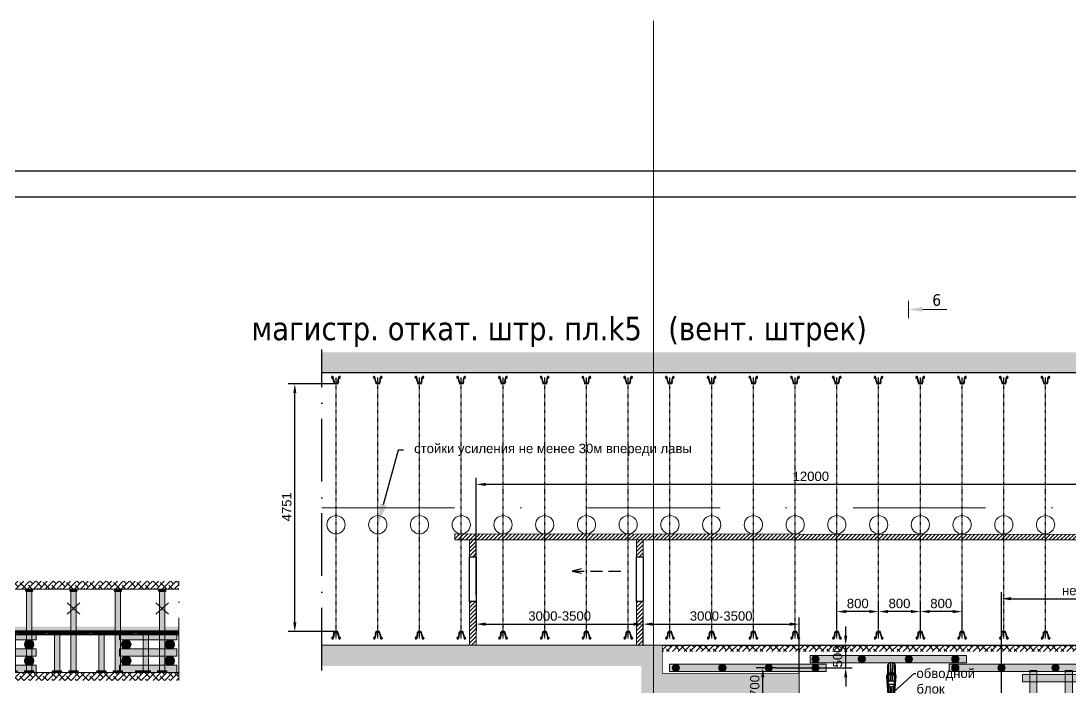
# Model space of a CAD drawing. Header units: inches. Extents: x 523 to 1492, y 69 to 539.
# Drawn here: x 1073.4 to 1274.4, y 411.3 to 539 of the extents above; entities that cross this region are included whole.
import ezdxf
from ezdxf import colors
from ezdxf.entities.mleader import LeaderData, LeaderLine
from ezdxf.math import Vec2, Vec3

# ---------------------------------------------------------------- set-up
doc = ezdxf.new("R2010")
doc.units = ezdxf.units.IN
doc.header["$MEASUREMENT"] = 0
for name, pattern in [('ACAD_ISO10W100', [18, 12, -3, 0, -3]), ('CENTERX2', [4, 2.5, -0.5, 0.5, -0.5]), ('DASHDOTX2', [50.8, 25.4, -12.7, 0, -12.7])]:
    doc.linetypes.add(name, pattern=pattern)
doc.styles.get("Standard").update_dxf_attribs({"font": 'arial.ttf'})
doc.styles.add('стиль', font='tahoma.ttf')
doc.dimstyles.new('ISO-25', dxfattribs={"dimtxt": 2.5, "dimasz": 2.5, "dimexe": 1.25, "dimexo": 0, "dimtad": 1, "dimdec": 0, "dimtxsty": 'Standard', "dimcen": 2.5, "dimadec": 0, "dimazin": 0, "dimtfac": 1, "dimtdec": 0, "dimtmove": 0, "dimatfit": 3, "dimfxl": 0, "dimarcsym": 0})

# ---------------------------------------------------------------- blocks, each defined once
blk = doc.blocks.new('ш.брус 3.0м')
at = {"linetype": 'ByBlock', "lineweight": 15}
blk.add_hatch(color=254, dxfattribs=at).paths.add_polyline_path([(-531.41, -4774.53), (-531.41, -4775.93), (-501.41, -4775.93), (-501.41, -4774.53)])
at = {"color": 7, "linetype": 'ByBlock', "lineweight": 15}
blk.add_lwpolyline([(-531.41, -4775.93), (-501.41, -4775.93), (-501.41, -4774.53), (-531.41, -4774.53)], close=True, dxfattribs=at)
blk.add_lwpolyline([(-531.41, -4774.53), (-531.41, -4775.93), (-501.41, -4775.93), (-501.41, -4774.53), (-531.41, -4774.53)], dxfattribs=at)
blk = doc.blocks.new('S - 140')
at = {"linetype": 'ByBlock', "lineweight": 15}
h = blk.add_hatch(color=7, dxfattribs=at)
edge = h.paths.add_edge_path()
edge.add_arc((1417, -1397), 70, 0, 360)
at = {"color": 7, "linetype": 'ByBlock', "lineweight": 15}
blk.add_circle((1417, -1397), 70, dxfattribs=at)
blk = doc.blocks.new('*D88')
at = {"color": 0, "linetype": 'ByBlock', "lineweight": -2}
for p, q in [((1218.06, 414.99), (1214.3, 414.99)), ((1215.55, 409.84), (1215.55, 413.19)), ((1226.92, 408.04), (1214.3, 408.04))]:
    blk.add_line(p, q, dxfattribs=at)
at = {"color": 0, "linetype": 'ByBlock'}
for points in [[(1215.25, 413.19), (1215.85, 413.19), (1215.55, 414.99)], [(1215.25, 409.84), (1215.85, 409.84), (1215.55, 408.04)]]:
    blk.add_solid(points, dxfattribs=at)
at = {"layer": 'Defpoints', "color": 0, "linetype": 'ByBlock'}
for p in [(1215.55, 414.99), (1218.06, 414.99), (1226.92, 408.04)]:
    blk.add_point(p, dxfattribs=at)
at = {"color": 0, "linetype": 'ByBlock', "lineweight": 15, "insert": (1214.01, 411.52), "char_height": 1.8, "attachment_point": 5, "rotation": 90}
blk.add_mtext('700', dxfattribs=at)
blk = doc.blocks.new('Ш.Брус S 140 - 50')
at = {"linetype": 'ByBlock', "lineweight": 15}
h = blk.add_hatch(color=254, dxfattribs=at)
edge = h.paths.add_edge_path()
edge.add_line((1819.23, -3795.66), (1820.54, -3795.66))
edge.add_arc((1819.89, -3795.91), 0.7, -20.9248, 20.9248, ccw=False)
edge.add_line((1820.54, -3796.16), (1819.23, -3796.16))
edge.add_arc((1819.89, -3795.91), 0.7, 159.0752, 200.9248, ccw=False)
at = {"color": 7, "linetype": 'ByBlock', "lineweight": 15}
for p, q in [((1819.23, -3795.66), (1820.54, -3795.66)), ((1819.23, -3796.16), (1820.54, -3796.16))]:
    blk.add_line(p, q, dxfattribs=at)
for points in [[(1819.89, -3795.91), (1819.71, -3795.78), (1819.41, -3795.73), (1819.26, -3795.66)], [(1819.3, -3796.16), (1819.58, -3796.12), (1819.81, -3795.93), (1819.89, -3795.91), (1820.13, -3795.87), (1820.25, -3795.77), (1820.54, -3795.66)], [(1819.89, -3795.91), (1820.06, -3796.04), (1820.25, -3796.08), (1820.46, -3796.16)]]:
    blk.add_lwpolyline(points, dxfattribs=at)
blk.add_circle((1819.89, -3795.91), 0.148, dxfattribs=at)
for radius, start, end in [(0.7, 159.0752, 200.9248), (0.455, 146.6501, 213.3499), (0.455, 326.6501, 33.3499), (0.7, 339.0752, 20.9248)]:
    blk.add_arc((1819.89, -3795.91), radius, start, end, dxfattribs=at)
blk = doc.blocks.new('Доска S - 180')
at = {"linetype": 'ByBlock', "lineweight": 15}
h = blk.add_hatch(color=254, dxfattribs=at)
edge = h.paths.add_edge_path()
edge.add_line((1818.91, -3796.9), (1820.68, -3796.9))
edge.add_arc((1819.79, -3797.05), 0.9, -9.5941, 9.5941, ccw=False)
edge.add_line((1820.68, -3797.2), (1818.91, -3797.2))
edge.add_arc((1819.79, -3797.05), 0.9, 170.4059, 189.5941, ccw=False)
at = {"color": 7, "linetype": 'ByBlock', "lineweight": 15}
for p, q in [((1818.91, -3796.9), (1820.68, -3796.9)), ((1818.91, -3797.2), (1820.68, -3797.2))]:
    blk.add_line(p, q, dxfattribs=at)
for points in [[(1818.9, -3796.99), (1819.11, -3797.04), (1819.29, -3797.02), (1819.49, -3797.05), (1819.79, -3797.05), (1819.9, -3797.06), (1820.1, -3797.03), (1820.39, -3797.08), (1820.69, -3797.02)], [(1820.22, -3796.9), (1820.12, -3796.94), (1819.95, -3796.97), (1819.86, -3797.02), (1819.79, -3797.05), (1819.66, -3797.07), (1819.55, -3797.1), (1819.34, -3797.09), (1819.21, -3797.15), (1819.06, -3797.2)], [(1819.24, -3796.9), (1819.4, -3796.95), (1819.64, -3796.99), (1819.79, -3797.05), (1819.91, -3797.11), (1820.05, -3797.14), (1820.22, -3797.19)]]:
    blk.add_lwpolyline(points, dxfattribs=at)
blk.add_circle((1819.79, -3797.05), 0.104, dxfattribs=at)
for radius, start, end in [(0.9, 170.4059, 189.5941), (0.751, 168.4807, 191.5193), (0.593, 165.3528, 194.6472), (0.455, 160.7403, 199.2597), (0.302, 150.211, 209.789), (0.302, 330.211, 29.789), (0.455, 340.7403, 19.2597), (0.593, 345.3528, 14.6472), (0.751, 348.4807, 11.5193), (0.9, 350.4059, 9.5941)]:
    blk.add_arc((1819.79, -3797.05), radius, start, end, dxfattribs=at)
blk = doc.blocks.new('Стойка 140-1520')
at = {"linetype": 'ByBlock', "lineweight": 15}
blk.add_hatch(color=22, dxfattribs=at).paths.add_polyline_path([(2000.95, -3768.49), (2002.95, -3768.49), (2002.95, -3798.89), (2000.95, -3798.89)])
at = {"color": 7, "linetype": 'ByBlock', "lineweight": 15}
blk.add_lwpolyline([(2000.95, -3768.49), (2002.95, -3768.49), (2002.95, -3798.89), (2000.95, -3798.89), (2000.95, -3768.49)], dxfattribs=at)
blk = doc.blocks.new('Рама 13.8')
at = {"color": 7}
for p, q in [((23013, 6285), (23009, 6305)), ((23030, 6312), (23015, 6312)), ((23015, 6312), (23030, 6312)), ((23029, 6280), (23019, 6280)), ((23029, 6280), (23019, 6280)), ((23045, 6225), (23035, 6276)), ((23053, 6225), (23037, 6306)), ((23128, 6225), (23144, 6307)), ((23136, 6225), (23146, 6276)), ((23151, 6312), (23166, 6312)), ((23166, 6312), (23151, 6312)), ((23152, 6281), (23162, 6281)), ((23152, 6281), (23162, 6281)), ((23168, 6286), (23172, 6305)), ((23045, 6225), (23056, 6180)), ((23053, 6225), (23061, 6198)), ((23119, 6175), (23062, 6175)), ((23071, 6189), (23091, 6189)), ((23110, 6190), (23091, 6189)), ((23128, 6225), (23121, 6198)), ((23136, 6225), (23125, 6180)), ((23045, 1375), (23056, 1420)), ((23119, 1424), (23062, 1424)), ((23071, 1410), (23091, 1410)), ((23110, 1410), (23091, 1410)), ((23136, 1374), (23125, 1420)), ((23013, 1314), (23009, 1295)), ((23030, 1287), (23015, 1288)), ((23015, 1288), (23030, 1287)), ((23029, 1319), (23019, 1319)), ((23029, 1319), (23019, 1319)), ((23045, 1375), (23035, 1324)), ((23053, 1375), (23037, 1293)), ((23053, 1375), (23061, 1402)), ((23128, 1375), (23121, 1402)), ((23128, 1375), (23144, 1293)), ((23136, 1374), (23146, 1324)), ((23151, 1287), (23166, 1287)), ((23166, 1287), (23151, 1287)), ((23152, 1319), (23162, 1319)), ((23152, 1319), (23162, 1319)), ((23168, 1314), (23172, 1294))]:
    blk.add_line(p, q, dxfattribs=at)
at = {"color": 253, "linetype": 'CENTERX2'}
blk.add_line((23091, 1285), (23091, 6303), dxfattribs=at)
at = {"color": 7}
for centre, radius, start, end in [((23015, 6306), 6, 90.1315, 191.3937), ((23019, 6286), 6, 191.3937, 270.1315), ((23029, 6274), 6, 11.3042, 90.1315), ((23030, 6305), 7, 11.3937, 90.1315), ((23151, 6305), 7, 90.1315, 168.8692), ((23152, 6275), 6, 90.1315, 168.9588), ((23162, 6287), 6, 270.1315, 348.8692), ((23166, 6306), 6, 348.8692, 90.1315), ((23062, 6181), 6, 194.2053, 270.1315), ((23071, 6200), 11, 195.1823, 270.1315), ((23110, 6201), 11, 270.1315, 345.0807), ((23119, 6181), 6, 270.1315, 346.0577), ((23062, 1418), 6, 89.8685, 165.7947), ((23071, 1399), 11, 89.8685, 164.8177), ((23110, 1399), 11, 14.9193, 89.8685), ((23119, 1418), 6, 13.9423, 89.8685), ((23015, 1294), 6, 168.6063, 269.8685), ((23019, 1313), 6, 89.8685, 168.6063), ((23029, 1325), 6, 269.8685, 348.6958), ((23030, 1294), 7, 269.8685, 348.6063), ((23151, 1294), 7, 191.1308, 269.8685), ((23152, 1325), 6, 191.0412, 269.8685), ((23162, 1313), 6, 11.1308, 89.8685), ((23166, 1293), 6, 269.8685, 11.1308)]:
    blk.add_arc(centre, radius, start, end, dxfattribs=at)
blk = doc.blocks.new('*D147')
at = {"color": 0, "linetype": 'ByBlock', "lineweight": -2}
for p, q in [((1133.75, 469.45), (1124.59, 469.45)), ((1125.84, 423.73), (1125.84, 467.65)), ((1133.75, 421.93), (1124.59, 421.93))]:
    blk.add_line(p, q, dxfattribs=at)
at = {"color": 0, "linetype": 'ByBlock'}
for points in [[(1125.54, 467.65), (1126.14, 467.65), (1125.84, 469.45)], [(1125.54, 423.73), (1126.14, 423.73), (1125.84, 421.93)]]:
    blk.add_solid(points, dxfattribs=at)
at = {"layer": 'Defpoints', "color": 0, "linetype": 'ByBlock'}
for p in [(1125.84, 469.45), (1133.75, 469.45), (1133.75, 421.93)]:
    blk.add_point(p, dxfattribs=at)
at = {"color": 0, "linetype": 'ByBlock', "lineweight": 15, "insert": (1124.3, 445.86), "char_height": 1.8, "attachment_point": 5, "rotation": 90}
blk.add_mtext('4751', dxfattribs=at)
blk = doc.blocks.new('*D148')
at = {"color": 0, "linetype": 'ByBlock', "lineweight": -2}
for p, q in [((1245.75, 421.93), (1245.75, 427.03)), ((1253.75, 421.93), (1253.75, 427.03)), ((1251.95, 425.78), (1247.55, 425.78))]:
    blk.add_line(p, q, dxfattribs=at)
at = {"color": 0, "linetype": 'ByBlock'}
for points in [[(1247.55, 426.08), (1247.55, 425.48), (1245.75, 425.78)], [(1251.95, 426.08), (1251.95, 425.48), (1253.75, 425.78)]]:
    blk.add_solid(points, dxfattribs=at)
at = {"layer": 'Defpoints', "color": 0, "linetype": 'ByBlock'}
for p in [(1245.75, 425.78), (1245.75, 421.93), (1253.75, 421.93)]:
    blk.add_point(p, dxfattribs=at)
at = {"color": 0, "linetype": 'ByBlock', "lineweight": 15, "insert": (1249.75, 427.32), "char_height": 1.8, "attachment_point": 5}
blk.add_mtext('800', dxfattribs=at)
blk = doc.blocks.new('*D149')
at = {"color": 0, "linetype": 'ByBlock', "lineweight": -2}
for p, q in [((1237.75, 422.52), (1237.75, 427.03)), ((1245.75, 421.93), (1245.75, 427.03)), ((1243.95, 425.78), (1239.55, 425.78))]:
    blk.add_line(p, q, dxfattribs=at)
at = {"color": 0, "linetype": 'ByBlock'}
for points in [[(1239.55, 426.08), (1239.55, 425.48), (1237.75, 425.78)], [(1243.95, 426.08), (1243.95, 425.48), (1245.75, 425.78)]]:
    blk.add_solid(points, dxfattribs=at)
at = {"layer": 'Defpoints', "color": 0, "linetype": 'ByBlock'}
for p in [(1237.75, 425.78), (1237.75, 422.52), (1245.75, 421.93)]:
    blk.add_point(p, dxfattribs=at)
at = {"color": 0, "linetype": 'ByBlock', "lineweight": 15, "insert": (1241.75, 427.32), "char_height": 1.8, "attachment_point": 5}
blk.add_mtext('800', dxfattribs=at)
blk = doc.blocks.new('*D150')
at = {"color": 0, "linetype": 'ByBlock', "lineweight": -2}
for p, q in [((1229.75, 422.43), (1229.75, 427.03)), ((1237.75, 422.52), (1237.75, 427.03)), ((1235.95, 425.78), (1231.55, 425.78))]:
    blk.add_line(p, q, dxfattribs=at)
at = {"color": 0, "linetype": 'ByBlock'}
for points in [[(1231.55, 426.08), (1231.55, 425.48), (1229.75, 425.78)], [(1235.95, 426.08), (1235.95, 425.48), (1237.75, 425.78)]]:
    blk.add_solid(points, dxfattribs=at)
at = {"layer": 'Defpoints', "color": 0, "linetype": 'ByBlock'}
for p in [(1229.75, 425.78), (1229.75, 422.43), (1237.75, 422.52)]:
    blk.add_point(p, dxfattribs=at)
at = {"color": 0, "linetype": 'ByBlock', "lineweight": 15, "insert": (1233.75, 427.32), "char_height": 1.8, "attachment_point": 5}
blk.add_mtext('800', dxfattribs=at)
blk = doc.blocks.new('*D95')
at = {"color": 0, "linetype": 'ByBlock', "lineweight": -2}
for p, q in [((1231.44, 421.14), (1231.44, 422.94)), ((1222.51, 419.34), (1232.69, 419.34)), ((1231.44, 414.99), (1231.44, 419.34)), ((1218.06, 414.99), (1232.69, 414.99)), ((1231.44, 413.19), (1231.44, 411.39))]:
    blk.add_line(p, q, dxfattribs=at)
at = {"color": 0, "linetype": 'ByBlock'}
for points in [[(1231.14, 421.14), (1231.74, 421.14), (1231.44, 419.34)], [(1231.14, 413.19), (1231.74, 413.19), (1231.44, 414.99)]]:
    blk.add_solid(points, dxfattribs=at)
at = {"layer": 'Defpoints', "color": 0, "linetype": 'ByBlock'}
for p in [(1222.51, 419.34), (1231.44, 419.34), (1218.06, 414.99)]:
    blk.add_point(p, dxfattribs=at)
at = {"color": 0, "linetype": 'ByBlock', "lineweight": 15, "insert": (1229.89, 417.17), "char_height": 1.8, "attachment_point": 5, "rotation": 90}
blk.add_mtext('500', dxfattribs=at)
blk = doc.blocks.new('Руд.стойка 0.14 - 1.1')
at = {"linetype": 'ByBlock', "lineweight": 15}
blk.add_hatch(color=252, dxfattribs=at).paths.add_polyline_path([(2005.72, -1382.26), (2007.12, -1382.26), (2007.12, -1393.26), (2005.72, -1393.26)])
at = {"color": 7, "linetype": 'ByBlock', "lineweight": 15}
for p, q in [((2006.42, -1393.26), (2007.12, -1393.26)), ((2007.12, -1393.26), (2006.42, -1393.26))]:
    blk.add_line(p, q, dxfattribs=at)
blk.add_lwpolyline([(2005.72, -1382.26), (2007.12, -1382.26), (2007.12, -1393.26), (2005.72, -1393.26), (2005.72, -1382.26)], dxfattribs=at)
blk = doc.blocks.new('S - 180')
at = {"linetype": 'ByBlock', "lineweight": 15}
h = blk.add_hatch(color=7, dxfattribs=at)
edge = h.paths.add_edge_path()
edge.add_arc((1788.48, -3673.53), 0.9, 0, 360)
at = {"color": 7, "linetype": 'ByBlock', "lineweight": 15}
blk.add_circle((1788.48, -3673.53), 0.9, dxfattribs=at)
blk = doc.blocks.new('Д.костер 1.1х1.1х0.8')
at = {"color": 7, "linetype": 'ByBlock', "lineweight": 15}
for name, p, rotation in [('Руд.стойка 0.14 - 1.1', (3776.03, -1629.27), 270), ('S - 180', (3028.74, -7673.16), 162.9999999999618), ('Руд.стойка 0.14 - 1.1', (3776.03, -1632.39), 270), ('S - 180', (3028.74, -7676.28), 162.9999999999618), ('Руд.стойка 0.14 - 1.1', (3776.03, -1635.51), 270)]:
    blk.add_blockref(name, p, dxfattribs=dict(at, rotation=rotation))
at = {"color": 7, "linetype": 'ByBlock', "lineweight": 15, "xscale": -1, "rotation": 196.9999999999807}
for p in [(1747.8, -7673.16), (1747.8, -7676.28)]:
    blk.add_blockref('S - 180', p, dxfattribs=at)
blk = doc.blocks.new('Стойка 100 - 690')
at = {"linetype": 'ByBlock', "lineweight": 15}
blk.add_hatch(color=252, dxfattribs=at).paths.add_polyline_path([(1818.2, -3816.39), (1819.2, -3816.39), (1819.2, -3823.29), (1818.2, -3823.29)])
at = {"color": 7, "linetype": 'ByBlock', "lineweight": 15}
blk.add_lwpolyline([(1818.2, -3816.39), (1819.2, -3816.39), (1819.2, -3823.29), (1818.2, -3823.29), (1818.2, -3816.39)], dxfattribs=at)
blk = doc.blocks.new('Ш.Брус 1.1м')
at = {"linetype": 'ByBlock', "lineweight": 15}
blk.add_hatch(color=253, dxfattribs=at).paths.add_polyline_path([(1947.3, -3883.72), (1958.61, -3883.72), (1958.61, -3884.22), (1947.3, -3884.22)])
at = {"color": 7, "linetype": 'ByBlock', "lineweight": 15}
blk.add_lwpolyline([(1947.3, -3883.72), (1958.61, -3883.72), (1958.61, -3884.22), (1947.3, -3884.22)], close=True, dxfattribs=at)
for points in [[(1947.3, -3883.84), (1947.84, -3883.83), (1949.44, -3883.82), (1952.87, -3883.96), (1956.1, -3883.76), (1958.27, -3883.87), (1958.61, -3883.88)], [(1947.3, -3884.03), (1947.84, -3884.03), (1949.44, -3884.01), (1952.87, -3884.15), (1956.1, -3883.96), (1958.27, -3884.07), (1958.61, -3884.08)]]:
    blk.add_open_spline(points, degree=3, knots=[0, 0, 0, 0, 1.604, 4.82107, 10.284551, 11.308034, 11.308034, 11.308034, 11.308034], dxfattribs=at)
blk = doc.blocks.new('Дорожка')
at = {"color": 7, "linetype": 'ByBlock', "lineweight": 15}
for name, p in [('Ш.Брус 1.1м', (0, 0)), ('Доска S - 180', (128.66, -86.52)), ('Стойка 100 - 690', (130.01, -67.83)), ('Доска S - 180', (130.49, -86.52)), ('Доска S - 180', (132.29, -86.52)), ('Доска S - 180', (134.11, -86.52)), ('Доска S - 180', (135.94, -86.52)), ('Доска S - 180', (137.76, -86.52)), ('Стойка 100 - 690', (138.51, -67.83)), ('Доска S - 180', (128.91, -94.22)), ('Доска S - 180', (137.41, -94.22))]:
    blk.add_blockref(name, p, dxfattribs=at)
blk = doc.blocks.new('Костер 1.1х1.1м')
at = {"color": 7, "linetype": 'ByBlock', "lineweight": 15, "xscale": -1}
blk.add_blockref('Руд.стойка 0.14 - 1.1', (3966.37, -11.19), dxfattribs=at)
at = {"color": 7, "linetype": 'ByBlock', "lineweight": 15}
blk.add_blockref('Руд.стойка 0.14 - 1.1', (-39.67, -11.19), dxfattribs=at)
at = {"color": 7, "linetype": 'ByBlock', "lineweight": 15, "rotation": 90}
blk.add_blockref('Руд.стойка 0.14 - 1.1', (575.59, -3401.37), dxfattribs=at)
at = {"color": 7, "linetype": 'ByBlock', "lineweight": 15, "xscale": -1, "rotation": 90}
blk.add_blockref('Руд.стойка 0.14 - 1.1', (575.59, 603.47), dxfattribs=at)
blk = doc.blocks.new('*D268')
at = {"color": 0, "linetype": 'ByBlock', "lineweight": -2}
for p, q in [((1261.32, 378.27), (1261.32, 429.5)), ((1298.91, 419.3), (1298.91, 429.5)), ((1263.12, 428.25), (1297.11, 428.25))]:
    blk.add_line(p, q, dxfattribs=at)
at = {"color": 0, "linetype": 'ByBlock'}
for points in [[(1263.12, 428.55), (1263.12, 427.95), (1261.32, 428.25)], [(1297.11, 428.55), (1297.11, 427.95), (1298.91, 428.25)]]:
    blk.add_solid(points, dxfattribs=at)
at = {"layer": 'Defpoints', "color": 0, "linetype": 'ByBlock'}
for p in [(1298.91, 428.25), (1298.91, 419.3), (1261.32, 378.27)]:
    blk.add_point(p, dxfattribs=at)
at = {"color": 0, "linetype": 'ByBlock', "lineweight": 15, "insert": (1280.11, 429.81), "char_height": 1.8, "attachment_point": 5}
blk.add_mtext('не более 6м', dxfattribs=at)
blk = doc.blocks.new('Блок-стойка')
h = blk.add_hatch()
h.set_pattern_fill('ANSI31', color=256, style=0)
edge = h.paths.add_edge_path()
edge.add_spline(control_points=[(70.52, 262.88), (70.54, 262.94), (70.56, 262.99), (70.65, 263.12), (70.73, 263.17), (70.94, 263.28), (71.08, 263.32), (71.39, 263.35), (71.55, 263.34), (71.85, 263.28), (71.99, 263.22), (72.15, 263.1), (72.19, 263.05), (72.24, 262.96), (72.25, 262.93), (72.26, 262.9)], knot_values=[3.285465, 3.285465, 3.285465, 3.285465, 3.542881, 3.542881, 3.96619, 3.96619, 4.539398, 4.539398, 5.140642, 5.140642, 5.741886, 5.741886, 6.028786, 6.028786, 6.171814, 6.171814, 6.171814, 6.171814], degree=3, periodic=0)
edge.add_spline(control_points=[(72.26, 262.9), (72.27, 263.05), (72.25, 263.12), (72.19, 263.23), (72.15, 263.28), (71.99, 263.4), (71.85, 263.46), (71.55, 263.52), (71.39, 263.53), (71.08, 263.5), (70.94, 263.46), (70.73, 263.35), (70.65, 263.3), (70.55, 263.15), (70.51, 263.07), (70.52, 262.88)], knot_values=[3.144078, 3.144078, 3.144078, 3.144078, 3.428492, 3.428492, 3.715392, 3.715392, 4.316636, 4.316636, 4.91788, 4.91788, 5.491089, 5.491089, 5.914398, 5.914398, 6.283185, 6.283185, 6.283185, 6.283185], degree=3, periodic=0)
h = blk.add_hatch()
h.set_pattern_fill('ANSI31', color=256, style=0)
h.paths.add_polyline_path([(71.73, 259.39), (71.93, 261.4), (71.99, 261.44), (72.06, 261.51), (72.08, 261.57), (72.09, 261.6), (72.09, 261.63), (72.09, 262.8), (72.08, 262.88), (72.03, 262.95), (71.96, 263.01), (71.93, 263.03), (71.87, 263.06), (71.77, 263.11), (71.67, 263.13), (71.57, 263.15), (71.46, 263.16), (71.32, 263.16), (71.22, 263.15), (71.06, 263.12), (70.93, 263.07), (70.86, 263.03), (70.79, 262.98), (70.74, 262.92), (70.71, 262.88), (70.69, 262.8), (70.69, 261.63), (70.7, 261.57), (70.74, 261.5), (70.82, 261.42), (70.98, 259.39), (70.8, 259.39), (70.51, 262.8), (70.53, 262.9), (70.55, 262.95), (70.57, 263), (70.6, 263.04), (70.65, 263.1), (70.72, 263.15), (70.78, 263.2), (70.86, 263.24), (70.92, 263.26), (70.98, 263.28), (71.04, 263.3), (71.11, 263.31), (71.16, 263.32), (71.22, 263.33), (71.27, 263.34), (71.31, 263.34), (71.39, 263.34), (71.47, 263.34), (71.52, 263.34), (71.58, 263.33), (71.64, 263.32), (71.7, 263.31), (71.75, 263.3), (71.81, 263.28), (71.86, 263.27), (71.9, 263.25), (71.97, 263.22), (72.02, 263.19), (72.06, 263.17), (72.09, 263.14), (72.14, 263.1), (72.17, 263.06), (72.19, 263.05), (72.21, 263.01), (72.24, 262.96), (72.25, 262.93), (72.27, 262.86), (72.27, 262.8), (72.25, 262.72), (72.21, 262.33), (72.18, 262.04), (72.13, 261.51), (72.03, 260.44), (71.97, 259.91), (71.92, 259.39)])
for points in [[(70.69, 263.32), (70.69, 265.07)], [(72.09, 265.07), (72.09, 263.32)], [(71.73, 259.39), (71.93, 261.4), (71.99, 261.44), (72.06, 261.51), (72.08, 261.57), (72.09, 261.6), (72.09, 261.63), (72.09, 262.8), (72.08, 262.88), (72.03, 262.95), (71.96, 263.01), (71.93, 263.03), (71.87, 263.06), (71.77, 263.11), (71.67, 263.13), (71.57, 263.15), (71.46, 263.16), (71.32, 263.16), (71.22, 263.15), (71.06, 263.12), (70.93, 263.07), (70.86, 263.03), (70.79, 262.98), (70.74, 262.92), (70.71, 262.88), (70.69, 262.8), (70.69, 261.63), (70.7, 261.57), (70.74, 261.5), (70.82, 261.42), (70.82, 261.42), (70.98, 259.39), (70.8, 259.39), (70.51, 262.8), (70.53, 262.9), (70.55, 262.95), (70.57, 263), (70.6, 263.04), (70.65, 263.1), (70.72, 263.15), (70.78, 263.2), (70.86, 263.24), (70.92, 263.26), (70.98, 263.28), (71.04, 263.3), (71.11, 263.31), (71.16, 263.32), (71.22, 263.33), (71.27, 263.34), (71.31, 263.34), (71.39, 263.34), (71.47, 263.34), (71.52, 263.34), (71.58, 263.33), (71.64, 263.32), (71.7, 263.31), (71.75, 263.3), (71.81, 263.28), (71.86, 263.27), (71.9, 263.25), (71.97, 263.22), (72.02, 263.19), (72.06, 263.17), (72.09, 263.14), (72.14, 263.1), (72.17, 263.06), (72.19, 263.05), (72.21, 263.01), (72.24, 262.96), (72.25, 262.93), (72.27, 262.86), (72.27, 262.8), (72.25, 262.72), (72.21, 262.33), (72.18, 262.04), (72.13, 261.51), (72.03, 260.44), (71.97, 259.91), (71.92, 259.39), (71.73, 259.39)], [(70.69, 261.63), (70.69, 262.8)], [(72.09, 262.8), (72.09, 261.63)], [(70.98, 256.99), (70.98, 260.99), (71.17, 260.99), (71.25, 260.55), (71.25, 260.55), (71.45, 260.55), (71.45, 260.55), (71.45, 260.55), (71.55, 260.99), (71.73, 260.99), (71.73, 256.99), (71.55, 256.99), (71.45, 257.49), (71.45, 257.49), (71.45, 257.49), (71.25, 257.49), (71.25, 257.49), (71.25, 257.49), (71.17, 256.99), (70.98, 256.99), (70.98, 260.99)]]:
    blk.add_lwpolyline(points)
for points in [[(71.25, 257.49), (71.45, 257.49), (71.45, 260.55), (71.25, 260.55)], [(70.8, 259.19), (70.7, 259.19), (70.7, 258.8), (70.8, 258.8)], [(70.98, 259.39), (70.8, 259.39), (70.8, 258.6), (70.98, 258.6)], [(71.73, 259.39), (71.92, 259.39), (71.92, 258.6), (71.73, 258.6)], [(71.92, 259.19), (72.02, 259.19), (72.02, 258.8), (71.92, 258.8)]]:
    blk.add_lwpolyline(points, close=True)
for centre in [(71.39, 265.07), (71.39, 262.8)]:
    blk.add_ellipse(centre, major_axis=(-0.7, 0), ratio=0.516577, start_param=3.141593, end_param=6.283185)
blk.add_ellipse((71.39, 261.63), major_axis=(-0.7, 0), ratio=0.516577)
for points, knots in [([(72.26, 262.9), (72.27, 263.05), (72.25, 263.12), (72.19, 263.23), (72.15, 263.28), (71.99, 263.4), (71.85, 263.46), (71.55, 263.52), (71.39, 263.53), (71.08, 263.5), (70.94, 263.46), (70.73, 263.35), (70.65, 263.3), (70.55, 263.15), (70.51, 263.07), (70.52, 262.88)], [3.141593, 3.141593, 3.141593, 3.141593, 3.428492, 3.428492, 3.715392, 3.715392, 4.316636, 4.316636, 4.91788, 4.91788, 5.491089, 5.491089, 5.914398, 5.914398, 6.283185, 6.283185, 6.283185, 6.283185]), ([(70.83, 265.28), (70.83, 265.06), (70.84, 264.58), (70.86, 263.96), (70.86, 263.56), (70.86, 263.42)], [0, 0, 0, 0, 0.670084, 1.435627, 1.86206, 1.86206, 1.86206, 1.86206]), ([(71.19, 265.41), (71.19, 265.19), (71.2, 264.71), (71.22, 264.08), (71.22, 263.67), (71.22, 263.51)], [0, 0, 0, 0, 0.670084, 1.435627, 1.899466, 1.899466, 1.899466, 1.899466]), ([(71.6, 265.41), (71.6, 265.19), (71.59, 264.71), (71.56, 264.08), (71.57, 263.67), (71.57, 263.51)], [0, 0, 0, 0, 0.670084, 1.435627, 1.899481, 1.899481, 1.899481, 1.899481]), ([(71.96, 265.28), (71.96, 265.06), (71.95, 264.58), (71.93, 263.96), (71.93, 263.56), (71.93, 263.42)], [0, 0, 0, 0, 0.670084, 1.435627, 1.861745, 1.861745, 1.861745, 1.861745]), ([(72.27, 262.8), (72.27, 262.87), (72.25, 262.94), (72.19, 263.05), (72.15, 263.1), (71.99, 263.22), (71.85, 263.28), (71.55, 263.34), (71.39, 263.35), (71.08, 263.32), (70.94, 263.28), (70.73, 263.17), (70.65, 263.12), (70.55, 262.97), (70.51, 262.89), (70.51, 262.8)], [3.141593, 3.141593, 3.141593, 3.141593, 3.428492, 3.428492, 3.715392, 3.715392, 4.316636, 4.316636, 4.91788, 4.91788, 5.491089, 5.491089, 5.914398, 5.914398, 6.283185, 6.283185, 6.283185, 6.283185]), ([(70.86, 263.03), (70.86, 262.97), (70.86, 262.59), (70.88, 262.21), (70.89, 261.88)], [2.2452, 2.2452, 2.2452, 2.2452, 2.429071, 3.397419, 3.397419, 3.397419, 3.397419]), ([(71.22, 263.15), (71.22, 263.09), (71.22, 262.71), (71.24, 262.32), (71.26, 261.99)], [2.260878, 2.260878, 2.260878, 2.260878, 2.429071, 3.426704, 3.426704, 3.426704, 3.426704]), ([(71.57, 263.15), (71.57, 263.09), (71.56, 262.71), (71.55, 262.32), (71.53, 261.99)], [2.260878, 2.260878, 2.260878, 2.260878, 2.429071, 3.426704, 3.426704, 3.426704, 3.426704]), ([(71.93, 263.03), (71.93, 262.97), (71.93, 262.59), (71.91, 262.21), (71.9, 261.88)], [2.2452, 2.2452, 2.2452, 2.2452, 2.429071, 3.397419, 3.397419, 3.397419, 3.397419])]:
    blk.add_open_spline(points, degree=3, knots=knots)
blk = doc.blocks.new('*D316')
at = {"color": 0, "linetype": 'ByBlock', "lineweight": -2}
for p, q in [((156.76, 91.14), (156.76, 92.54)), ((186.68, 81.86), (186.68, 92.54)), ((158.56, 91.29), (184.88, 91.29))]:
    blk.add_line(p, q, dxfattribs=at)
at = {"color": 0, "linetype": 'ByBlock'}
for points in [[(158.56, 91.59), (158.56, 90.99), (156.76, 91.29)], [(184.88, 91.59), (184.88, 90.99), (186.68, 91.29)]]:
    blk.add_solid(points, dxfattribs=at)
at = {"layer": 'Defpoints', "color": 0, "linetype": 'ByBlock'}
for p in [(156.76, 91.14), (186.68, 91.29), (186.68, 81.86)]:
    blk.add_point(p, dxfattribs=at)
at = {"color": 0, "linetype": 'ByBlock', "lineweight": 15, "insert": (171.72, 92.84), "char_height": 1.8, "attachment_point": 5}
blk.add_mtext('3000-3500', dxfattribs=at)
blk = doc.blocks.new('*D317')
at = {"color": 0, "linetype": 'ByBlock', "lineweight": -2}
for p, q in [((124.76, 96.86), (124.76, 119.32)), ((253.05, 107.43), (253.05, 119.32)), ((251.25, 118.07), (126.56, 118.07))]:
    blk.add_line(p, q, dxfattribs=at)
at = {"color": 0, "linetype": 'ByBlock'}
for points in [[(126.56, 118.37), (126.56, 117.77), (124.76, 118.07)], [(251.25, 118.37), (251.25, 117.77), (253.05, 118.07)]]:
    blk.add_solid(points, dxfattribs=at)
at = {"layer": 'Defpoints', "color": 0, "linetype": 'ByBlock'}
for p in [(124.76, 118.07), (253.05, 107.43), (124.76, 96.86)]:
    blk.add_point(p, dxfattribs=at)
at = {"color": 0, "linetype": 'ByBlock', "lineweight": 15, "insert": (188.9, 119.61), "char_height": 1.8, "attachment_point": 5}
blk.add_mtext('12000', dxfattribs=at)
blk = doc.blocks.new('*D315')
at = {"color": 0, "linetype": 'ByBlock', "lineweight": -2}
for p, q in [((124.76, 96.54), (124.76, 90.04)), ((156.76, 87.26), (156.76, 92.54)), ((126.56, 91.29), (154.96, 91.29))]:
    blk.add_line(p, q, dxfattribs=at)
at = {"color": 0, "linetype": 'ByBlock'}
for points in [[(126.56, 91.59), (126.56, 90.99), (124.76, 91.29)], [(154.96, 91.59), (154.96, 90.99), (156.76, 91.29)]]:
    blk.add_solid(points, dxfattribs=at)
at = {"layer": 'Defpoints', "color": 0, "linetype": 'ByBlock'}
for p in [(124.76, 96.54), (156.76, 91.29), (156.76, 87.26)]:
    blk.add_point(p, dxfattribs=at)
at = {"color": 0, "linetype": 'ByBlock', "lineweight": 15, "insert": (140.76, 92.84), "char_height": 1.8, "attachment_point": 5}
blk.add_mtext('3000-3500', dxfattribs=at)
blk = doc.blocks.new('т-ш')
h = blk.add_hatch()
h.set_pattern_fill('ANSI31', color=22, scale=4.3)
h.paths.add_polyline_path([(264.216, 139.521), (263.054, 139.521), (263.054, 87.265), (264.216, 87.265)])
h = blk.add_hatch()
h.set_pattern_fill('ANSI31', color=22, scale=4.3)
h.paths.add_polyline_path([(253.048, 107.434), (253.048, 108.479), (120.664, 108.588), (120.664, 107.426)])
h = blk.add_hatch()
h.set_pattern_fill('ANSI31', color=22, scale=4.3)
h.paths.add_polyline_path([(124.76, 107.426), (123.487, 107.426), (123.487, 104.214), (124.76, 104.214)])
h = blk.add_hatch()
h.set_pattern_fill('ANSI31', color=22, scale=4.3)
h.paths.add_polyline_path([(156.76, 107.426), (155.487, 107.426), (155.487, 104.214), (156.76, 104.214)])
h = blk.add_hatch()
h.set_pattern_fill('ANSI31', color=22, scale=4.3)
h.paths.add_polyline_path([(123.487, 87.263), (124.76, 87.263), (124.76, 95.642), (123.487, 95.642)])
h = blk.add_hatch()
h.set_pattern_fill('ANSI31', color=22, scale=4.3)
h.paths.add_polyline_path([(156.76, 95.642), (155.487, 95.642), (155.487, 87.263), (156.76, 87.263)])
at = {"color": 22}
for points in [[(264.216, 139.521), (263.054, 139.521), (263.054, 87.265), (264.216, 87.265)], [(123.487, 104.214), (124.76, 104.214), (124.76, 95.642), (123.487, 95.642)], [(155.487, 104.214), (156.76, 104.214), (156.76, 95.642), (155.487, 95.642)]]:
    blk.add_lwpolyline(points, close=True, dxfattribs=at)
at = {"color": 22, "linetype": 'ByBlock', "lineweight": 15}
for points in [[(253.048, 107.434), (253.048, 108.479), (120.664, 108.588), (120.664, 107.426)], [(124.76, 107.426), (123.487, 107.426), (123.487, 87.262), (124.76, 87.261)], [(156.76, 107.426), (155.487, 107.426), (155.487, 87.262), (156.76, 87.261)]]:
    blk.add_lwpolyline(points, close=True, dxfattribs=at)
at = {"color": 7, "linetype": 'ByBlock', "lineweight": 15}
for centre in [(265.965, 129.485), (265.965, 119.87), (265.897, 110.339), (265.965, 97.623)]:
    blk.add_circle(centre, 1.749, dxfattribs=at)
for base, p1, p2, text, picture, middle in [((124.76, 118.071), (253.048, 107.434), (124.76, 96.863), '12000', '*D317', (188.904, 119.615)), ((186.678, 91.293), (156.76, 91.135), (186.678, 81.858), '3000-3500', '*D316', (171.719, 92.838))]:
    dim = blk.add_linear_dim(base=base, p1=p1, p2=p2, text=text, dimstyle='ISO-25', override={"dimtxt": 1.8, "dimasz": 1.8, "dimlfac": 100, "dimrnd": 0.05, "dimfxl": 1.25}, dxfattribs=at)
    dim.commit()
    dim.dimension.update_dxf_attribs({"geometry": picture, "text_midpoint": middle})
dim = blk.add_linear_dim(base=(156.76, 91.293), p1=(124.76, 96.538), p2=(156.76, 87.261), text='3000-3500', dimstyle='ISO-25', override={"dimtxt": 1.8, "dimasz": 1.8, "dimlfac": 100, "dimrnd": 0.05, "dimfxl": 1.25}, dxfattribs=at)
dim.commit()
dim.dimension.update_dxf_attribs({"geometry": '*D315', "text_midpoint": (140.76, 91.293), "dimtype": 128})

msp = doc.modelspace()

# ---------------------------------------------------------------- hatches: boundary and pattern name
at = {"linetype": 'ByBlock', "lineweight": 15}
h = msp.add_hatch(dxfattribs=at)
h.set_pattern_fill('ANSI38', scale=0.25, style=0)
h.set_pattern_definition([(45, (-970.1902, 4305.51675), (-0.56126601, 0.56126601), []), (135, (-970.1902, 4305.51675), (-1.68379802, 0.56126601), [1.984375, -1.190625])])
h.paths.add_polyline_path([(998.809, 423.6), (998.809, 412.6), (1103.583, 412.6), (1103.583, 431.6), (1022.26, 431.6), (1020.639, 427.725), (1021.008, 426.45), (1020.172, 424.689), (1020.212, 423.6)])
h.paths.add_polyline_path([(998.809, 422.1), (998.809, 414.1), (1103.583, 414.1), (1103.583, 430.1), (1023.258, 430.1), (1022.227, 427.634), (1022.607, 426.32), (1021.684, 424.377), (1021.738, 422.901), (1021.115, 422.1)])
h = msp.add_hatch()
h.set_pattern_fill('ANSI38', color=256, scale=3, style=0)
h.paths.add_polyline_path([(1103.583, 422.1), (1103.583, 422.901), (1021.738, 422.901), (1021.115, 422.1)])
msp.add_hatch(color=253, dxfattribs=at).paths.add_polyline_path([(1095.861, 421.8), (1103.583, 421.8), (1103.583, 421.3), (1095.861, 421.3)])
h = msp.add_hatch(dxfattribs=at)
h.set_pattern_fill('ANSI38', scale=0.25, style=0)
h.set_pattern_definition([(45, (-246.78715, 3958.27745), (-0.561266, 0.561266), []), (135, (-246.78715, 3958.27745), (-1.68379802, 0.561266), [1.984375, -1.190625])])
h.paths.add_polyline_path([(1222.515, 418.116), (1222.515, 419.344), (1196.267, 419.344), (1196.267, 418.116)])
h = msp.add_hatch(dxfattribs=at)
h.set_pattern_fill('ANSI38', scale=0.25, style=0)
h.set_pattern_definition([(45, (-220.53956, 3958.27745), (-0.561266, 0.561266), []), (135, (-220.53956, 3958.27745), (-1.68379802, 0.561266), [1.984375, -1.190625])])
h.paths.add_polyline_path([(1370.528, 418.116), (1370.528, 419.344), (1222.515, 419.344), (1222.515, 418.116)])

# ---------------------------------------------------------------- linework, layer by layer
at = {"color": 252, "linetype": 'ByBlock', "lineweight": 15}
msp.add_line((1194.606, 69.4), (1194.606, 538.961), dxfattribs=at)
for p, q in [((522.698, 510.268), (1491.606, 510.268)), ((542.698, 505.268), (1486.606, 505.268)), ((1021.115, 422.1), (1103.583, 422.1))]:
    msp.add_line(p, q)
at = {"color": 7, "linetype": 'ByBlock', "lineweight": 15}
for p, q in [((1243.459, 482.03), (1243.459, 485.351)), ((1246.159, 483.691), (1250.811, 483.691)), ((1131.049, 419.344), (1370.528, 419.344))]:
    msp.add_line(p, q, dxfattribs=at)
at = {"color": 7, "linetype": 'ACAD_ISO10W100'}
msp.add_line((1131.049, 414.508), (1131.049, 475.998), dxfattribs=at)
at = {"color": 7, "linetype": 'ByBlock', "lineweight": 30}
msp.add_line((1131.049, 471.601), (1370.528, 471.601), dxfattribs=at)
at = {"color": 7, "linetype": 'DASHDOTX2', "lineweight": 15}
msp.add_line((1131.049, 445.633), (1370.528, 445.633), dxfattribs=at)
at = {"color": 5}
for p, q in [((1179.003, 433.531), (1181.329, 433.531)), ((1182.492, 433.531), (1184.818, 433.531)), ((1185.981, 433.531), (1188.307, 433.531))]:
    msp.add_line(p, q, dxfattribs=at)
at = {"color": 7, "linetype": 'ACAD_ISO10W100', "lineweight": 15}
msp.add_line((1103.583, 412.6), (1103.583, 431.6), dxfattribs=at)
at = {"color": 253, "linetype": 'ByBlock', "lineweight": 15}
for points, const_width in [([(1131.049, 473.59), (1370.528, 473.59)], 3.765), ([(1131.049, 417.344), (1194.267, 417.342), (1194.267, 411.938), (1222.528, 411.938)], 4), ([(1218.01, 413.938), (1218.015, 366.885), (1226.967, 366.885), (1226.967, 350.986)], 9)]:
    msp.add_lwpolyline(points, dxfattribs=dict(at, const_width=const_width))
at = {"color": 5}
msp.add_lwpolyline([(1180.779, 433.949), (1179.003, 433.531), (1180.779, 433.114)], dxfattribs=at)
at = {"color": 7, "linetype": 'ByBlock', "lineweight": 15}
for points in [[(998.809, 422.1), (1021.115, 422.1), (1021.738, 422.901), (1021.684, 424.377), (1022.607, 426.32), (1022.227, 427.634), (1023.258, 430.1), (1103.583, 430.1)], [(1103.583, 414.1), (998.809, 414.1)], [(1222.515, 413.938), (1222.515, 371.385), (1231.467, 371.385), (1231.467, 350.986)]]:
    msp.add_lwpolyline(points, dxfattribs=at)
at = {"color": 1}
for points in [[(1082.198, 427.439), (1084.606, 425.257)], [(1084.606, 427.439), (1082.198, 425.257)], [(1099.198, 427.439), (1101.606, 425.257)], [(1101.606, 427.439), (1099.198, 425.257)]]:
    msp.add_lwpolyline(points, dxfattribs=at)
at = {"color": 7, "linetype": 'ByBlock', "lineweight": 15}
msp.add_lwpolyline([(1095.861, 421.8), (1103.583, 421.8), (1103.583, 421.3), (1095.861, 421.3)], close=True, dxfattribs=at)
at = {"const_width": 0.125}
msp.add_lwpolyline([(1131.049, 419.344), (1196.267, 419.341), (1196.267, 413.938), (1222.528, 413.938), (1222.528, 413.938), (1222.528, 413.938)], dxfattribs=at)
msp.add_lwpolyline([(1196.267, 419.341), (1370.528, 419.341)])
at = {"color": 7, "linetype": 'ByBlock', "lineweight": 15}
for centre in [(1133.746, 442.42), (1141.746, 442.42), (1149.746, 442.42), (1157.746, 442.42), (1165.746, 442.42), (1173.746, 442.42), (1181.746, 442.42), (1189.746, 442.42), (1197.746, 442.42), (1205.746, 442.42), (1213.746, 442.42), (1221.746, 442.42), (1229.746, 442.42), (1237.746, 442.42), (1245.746, 442.42), (1253.746, 442.42), (1261.746, 442.42), (1269.746, 442.42)]:
    msp.add_circle(centre, 1.749, dxfattribs=at)
for points in [[(1095.861, 421.68), (1096.395, 421.685), (1098.002, 421.701), (1100.576, 421.596), (1102.616, 421.657), (1103.583, 421.676)], [(1095.861, 421.482), (1096.395, 421.487), (1098.002, 421.503), (1100.576, 421.398), (1102.616, 421.459), (1103.583, 421.478)]]:
    msp.add_open_spline(points, degree=3, knots=[0, 0, 0, 0, 1.6039996, 4.82107, 7.7230191, 7.7230191, 7.7230191, 7.7230191], dxfattribs=at)
msp.add_solid([(1246.159, 484.141), (1246.159, 483.241), (1243.459, 483.691)], dxfattribs=at)

# ---------------------------------------------------------------- block references
at = {"color": 1, "xscale": 0.00999999999839929, "yscale": 0.00999999999839929, "zscale": 0.00999999999839929}
for p in [(902.838, 407.692), (910.838, 407.692), (918.838, 407.692), (926.838, 407.692), (934.838, 407.692), (942.838, 407.692), (950.838, 407.692), (958.838, 407.692), (966.838, 407.692), (974.838, 407.692), (982.838, 407.692), (990.838, 407.692), (998.838, 407.692), (1006.838, 407.692), (1014.838, 407.692), (1022.838, 407.692), (1030.838, 407.692), (1038.838, 407.692)]:
    msp.add_blockref('Рама 13.8', p, dxfattribs=at)
for name, p in [('т-ш', (1035.849, 332.081)), ('Блок-стойка', (1168.803, 150.522))]:
    msp.add_blockref(name, p)
at = {"color": 7, "linetype": 'ByBlock', "lineweight": 15}
for name, p in [('Ш.Брус S 140 - 50', (-744.956, 4225.756)), ('Ш.Брус S 140 - 50', (-736.456, 4225.756)), ('Ш.Брус S 140 - 50', (-736.456, 4225.756)), ('Ш.Брус S 140 - 50', (-727.956, 4225.756)), ('Ш.Брус S 140 - 50', (-719.456, 4225.756)), ('Д.костер 1.1х1.1х0.8', (-1317.532, 4056.726)), ('Дорожка', (-876.941, 4305.517)), ('Дорожка', (-868.441, 4305.517)), ('Дорожка', (-859.941, 4305.517)), ('Д.костер 1.1х1.1х0.8', (-1290.553, 4056.726)), ('Доска S - 180', (-722.779, 4218.997)), ('Стойка 100 - 690', (-721.433, 4237.687)), ('Доска S - 180', (-720.954, 4218.997)), ('Доска S - 180', (-719.154, 4218.997)), ('Доска S - 180', (-717.329, 4218.997)), ('ш.брус 3.0м', (1756.031, 5191.882)), ('Доска S - 180', (-744.861, 4211.297)), ('Доска S - 180', (-736.361, 4211.297)), ('Доска S - 180', (-736.361, 4211.297)), ('Доска S - 180', (-727.861, 4211.297)), ('Доска S - 180', (-723.579, 4211.297)), ('Доска S - 180', (-719.361, 4211.297)), ('ш.брус 3.0м', (1729.099, 5190.224)), ('ш.брус 3.0м', (1782.69, 5190.224)), ('Костер 1.1х1.1м', (-692.544, 1807.954))]:
    msp.add_blockref(name, p, dxfattribs=at)
for name, p, xscale, yscale, zscale in [('Стойка 140-1520', (73.956, 2313.846), 0.5, 0.5, 0.5), ('Стойка 140-1520', (82.456, 2313.846), 0.5, 0.5, 0.5), ('Стойка 140-1520', (82.456, 2313.846), 0.5, 0.5, 0.5), ('Стойка 140-1520', (90.956, 2313.846), 0.5, 0.5, 0.5), ('Стойка 140-1520', (99.456, 2313.846), 0.5, 0.5, 0.5), ('S - 140', (1211.489, 430.616), 0.009999999999990905, 0.009999999999990905, 0.009999999999990905), ('S - 140', (1211.489, 430.616), 0.009999999999990905, 0.009999999999990905, 0.009999999999990905), ('S - 140', (1220.353, 430.669), 0.009999999999990905, 0.009999999999990905, 0.009999999999990905), ('S - 140', (1220.353, 430.669), 0.009999999999990905, 0.009999999999990905, 0.009999999999990905), ('S - 140', (1229.353, 430.616), 0.009999999999990905, 0.009999999999990905, 0.009999999999990905), ('S - 140', (1229.353, 430.616), 0.009999999999990905, 0.009999999999990905, 0.009999999999990905), ('S - 140', (1238.284, 430.616), 0.009999999999990905, 0.009999999999990905, 0.009999999999990905), ('S - 140', (1238.284, 430.616), 0.009999999999990905, 0.009999999999990905, 0.009999999999990905), ('S - 140', (1184.693, 428.958), 0.009999999999990905, 0.009999999999990905, 0.009999999999990905), ('S - 140', (1193.625, 428.958), 0.009999999999990905, 0.009999999999990905, 0.009999999999990905), ('S - 140', (1193.625, 428.958), 0.009999999999990905, 0.009999999999990905, 0.009999999999990905), ('S - 140', (1202.557, 428.958), 0.009999999999990905, 0.009999999999990905, 0.009999999999990905), ('S - 140', (1202.557, 428.958), 0.009999999999990905, 0.009999999999990905, 0.009999999999990905), ('S - 140', (1211.489, 428.958), 0.009999999999990905, 0.009999999999990905, 0.009999999999990905), ('S - 140', (1211.489, 428.958), 0.009999999999990905, 0.009999999999990905, 0.009999999999990905), ('S - 140', (1238.284, 428.958), 0.009999999999990905, 0.009999999999990905, 0.009999999999990905), ('S - 140', (1247.148, 428.958), 0.009999999999990905, 0.009999999999990905, 0.009999999999990905), ('S - 140', (1247.148, 428.958), 0.009999999999990905, 0.009999999999990905, 0.009999999999990905), ('S - 140', (1257.48, 428.958), 0.009999999999990905, 0.009999999999990905, 0.009999999999990905), ('S - 140', (1257.48, 428.958), 0.009999999999990905, 0.009999999999990905, 0.009999999999990905)]:
    msp.add_blockref(name, p, dxfattribs=dict(at, xscale=xscale, yscale=yscale, zscale=zscale))

# ---------------------------------------------------------------- texts
at = {"color": 7, "linetype": 'ByBlock', "lineweight": 15, "style": 'стиль'}
for s, height, p in [('6', 2.239, (1248.035, 484.371)), ('магистр. откат. штр. пл.k5   (вент. штрек)', 4.47892, (1117.515, 477.786))]:
    msp.add_text(s, height=height, dxfattribs=at).set_placement(p)

# ---------------------------------------------------------------- dimensions: what is measured, and where the dimension line sits
at = {"color": 7, "linetype": 'ByBlock', "lineweight": 15}
dim = msp.add_linear_dim(base=(1125.839, 469.445), p1=(1133.746, 421.935), p2=(1133.746, 469.445), angle=90, dimstyle='ISO-25', override={"dimtxt": 1.8, "dimasz": 1.8, "dimlfac": 100, "dimrnd": 0.05, "dimfxl": 1.25}, dxfattribs=at)
dim.commit()
dim.dimension.update_dxf_attribs({"geometry": '*D147', "text_midpoint": (1125.839, 445.864), "dimtype": 160})
dim = msp.add_linear_dim(base=(1298.911, 428.247), p1=(1261.318, 378.268), p2=(1298.911, 419.301), text='не более 6м', dimstyle='ISO-25', override={"dimtxt": 1.8, "dimasz": 1.8, "dimlfac": 100, "dimrnd": 0.05, "dimfxl": 1.25}, dxfattribs=at)
dim.commit()
dim.dimension.update_dxf_attribs({"geometry": '*D268', "text_midpoint": (1280.114, 429.809)})
for base, p1, p2, picture, middle in [((1229.746, 425.776), (1237.746, 422.52), (1229.746, 422.429), '*D150', (1233.746, 427.32)), ((1237.746, 425.776), (1245.746, 421.935), (1237.746, 422.52), '*D149', (1241.746, 427.32)), ((1245.746, 425.776), (1253.747, 421.935), (1245.746, 421.935), '*D148', (1249.747, 427.32))]:
    dim = msp.add_linear_dim(base=base, p1=p1, p2=p2, dimstyle='ISO-25', override={"dimtxt": 1.8, "dimasz": 1.8, "dimlfac": 100, "dimrnd": 0.05, "dimfxl": 1.25}, dxfattribs=at)
    dim.commit()
    dim.dimension.update_dxf_attribs({"geometry": picture, "text_midpoint": middle})
dim = msp.add_linear_dim(base=(1231.437, 419.344), p1=(1218.058, 414.991), p2=(1222.515, 419.344), angle=90, text='500', dimstyle='ISO-25', override={"dimtxt": 1.8, "dimasz": 1.8, "dimlfac": 100, "dimrnd": 0.05, "dimfxl": 1.25}, dxfattribs=at)
dim.commit()
dim.dimension.update_dxf_attribs({"geometry": '*D95', "text_midpoint": (1231.437, 417.167), "dimtype": 160})
dim = msp.add_linear_dim(base=(1215.553, 414.991), p1=(1226.922, 408.044), p2=(1218.058, 414.991), angle=90, text='700', dimstyle='ISO-25', override={"dimtxt": 1.8, "dimasz": 1.8, "dimlfac": 100, "dimrnd": 0.05, "dimfxl": 1.25}, dxfattribs=at)
dim.commit()
dim.dimension.update_dxf_attribs({"geometry": '*D88', "text_midpoint": (1214.009, 411.517)})

# ---------------------------------------------------------------- leaders
ml = msp.add_multileader_mtext('Standard', dxfattribs=at)
ml.set_content('стойки усиления не менее 30м впереди лавы ', color=7)
ml.set_leader_properties()
ml.build(insert=Vec2(0, 0))
ml.multileader.update_dxf_attribs({"dogleg_length": 1})
ctx = ml.context
ctx.base_point, ctx.char_height, ctx.plane_origin = Vec3(1146.706, 456.776), 1.8, Vec3(1141.746, 442.42)
notes = []
notes.append((ctx, [(0, (1, 1, 0), (1145.706, 456.776), (1, 0), 1, [(0, [(1141.746, 442.42)], 0, [])])]))
ctx.mtext.insert, ctx.mtext.flow_direction = Vec3(1148.706, 457.941), 5
ml = msp.add_multileader_mtext('Standard')
ml.set_content('обводной \\Pблок', color=256)
ml.set_leader_properties()
ml.build(insert=Vec2(0, 0))
ml.multileader.update_dxf_attribs({"dogleg_length": 0.36, "arrow_head_size": 0.18})
ctx = ml.context
ctx.base_point, ctx.char_height, ctx.arrow_head_size, ctx.landing_gap_size, ctx.plane_origin = Vec3(1244.913, 413.937), 1.8, 0.18, 0.09, Vec3(1265.235, 410.401)
notes.append((ctx, [(1, (1, 1, 0), (1244.553, 413.937), (1, 0), 0.36, [(0, [(1240.537, 410.283)], 0, [])])]))
ctx.mtext.insert, ctx.mtext.flow_direction = Vec3(1245.003, 414.851), 5
for ctx, leaders in notes:
    for number, flags, end, landing, length, lines in leaders:
        leader = LeaderData()
        leader.index, (leader.has_last_leader_line, leader.has_dogleg_vector, leader.attachment_direction) = number, flags
        leader.last_leader_point, leader.dogleg_vector, leader.dogleg_length = Vec3(end), Vec3(landing), length
        for number, points, colour, breaks in lines:
            line = LeaderLine()
            line.index, line.vertices, line.color, line.breaks = number, Vec3.list(points), colors.encode_raw_color(colour), breaks
            leader.lines.append(line)
        ctx.leaders.append(leader)

doc.saveas('drawing.dxf')
